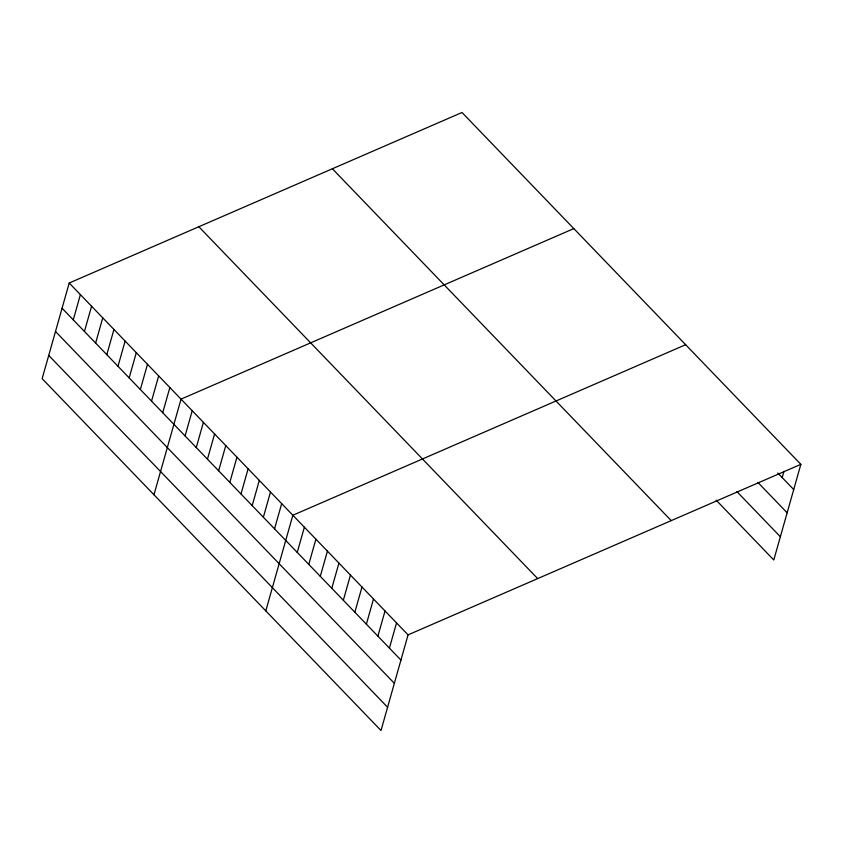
<?xml version="1.0" encoding="UTF-8"?>
<svg xmlns="http://www.w3.org/2000/svg" width="843" height="843" viewBox="0 0 843 843"><rect width="100%" height="100%" fill="white"/><g stroke="black" fill="none" stroke-linecap="round" stroke-linejoin="round"><path stroke-width="1.26" d="M69.21 283.016L42.15 378.655L381.004 730.512L408.065 634.874L800.85 464.345L461.996 112.488L69.21 283.016L408.065 634.874M73.257 319.834L80.391 294.629M84.448 331.447L91.581 306.241M95.628 343.059L102.762 317.853M106.808 354.671L113.942 329.455M117.988 366.284L125.122 341.067M129.169 377.885L136.303 352.68M140.359 389.498L147.493 364.292M151.54 401.11L158.674 375.904M162.72 412.722L169.854 387.517M153.974 494.767L181.034 399.129L573.82 228.601M185.081 435.947L192.215 410.741M196.271 447.559L203.395 422.354M207.452 459.172L214.586 433.966M218.632 470.784L225.766 445.568M229.812 482.396L236.946 457.18M240.993 493.998L248.127 468.792M252.183 505.61L259.307 480.405M263.364 517.223L270.498 492.017M274.544 528.835L281.678 503.629M265.798 610.88L292.858 515.242L685.644 344.713M297.242 552.407L304.376 527.202M308.77 564.378L315.904 539.162M320.287 576.338L327.421 551.132M331.805 588.298L338.939 563.092M343.333 600.258L350.467 575.052M354.85 612.229L361.984 587.023M366.378 624.189L373.502 598.983M377.896 636.149L385.03 610.943M389.413 648.119L396.547 622.903M782.199 477.591L783.979 471.29M800.85 464.345L773.79 559.984L716.181 500.173M777.762 472.997L793.716 489.551M757.899 482.428L787.141 512.797M736.94 491.648L780.365 536.749M332.374 168.769L671.228 520.626M198.832 226.746L537.686 578.604M62.076 308.222L400.941 660.08M55.501 331.468L394.355 683.325M48.725 355.409L387.58 707.266"/></g></svg>
